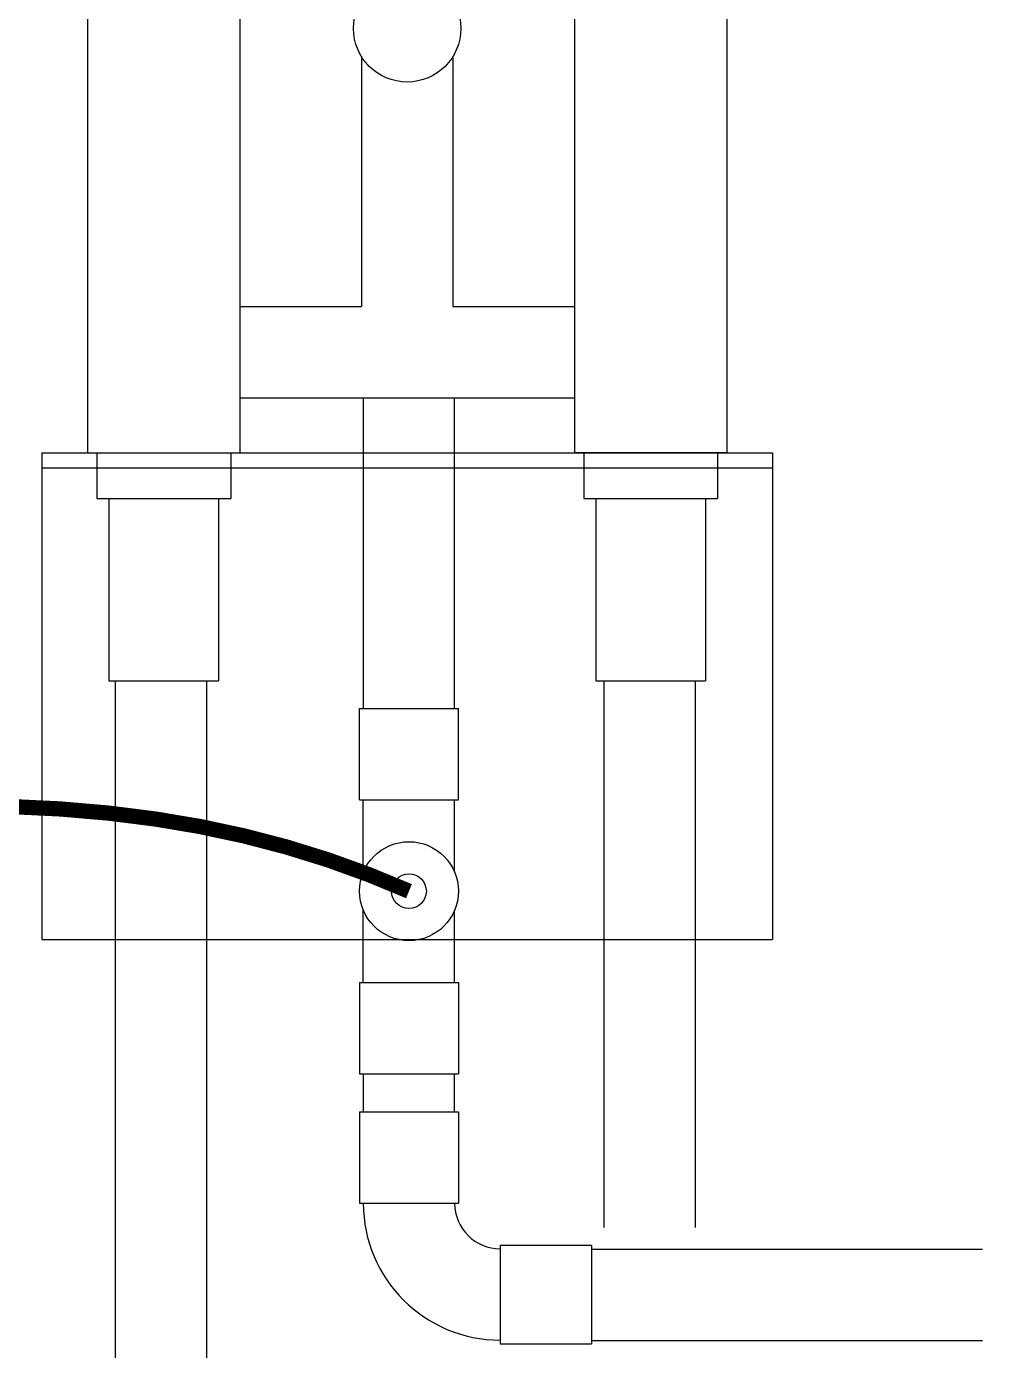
# Model space of a CAD drawing. Header units: inches. Extents: x -300 to 516, y -297 to 231.
# Drawn here: x -18.89 to -11.04, y -170.92 to -160.04 of the extents above; entities that cross this region are included whole.
import ezdxf

# ---------------------------------------------------------------- set-up
doc = ezdxf.new("R2010")
doc.units = ezdxf.units.IN
doc.header["$LTSCALE"] = 24
doc.header["$MEASUREMENT"] = 0
doc.layers.add('EXTERIOR ELEC EQUIP', color=190, linetype='Continuous')
doc.layers.add('EXTERIOR PLUMB EQUIP', color=4, linetype='Continuous')

# ---------------------------------------------------------------- blocks, each defined once
blk = doc.blocks.new('INTELFAU')
for p, q in [((1.125, 0), (1.125, -4)), ((2.375, 0), (2.375, -4)), ((5.125, 0), (5.125, -4)), ((6.375, 0), (6.375, -4)), ((3.375, -0.746), (3.375, -2.8)), ((4.125, -0.746), (4.125, -2.8)), ((2.375, -2.8), (3.375, -2.8)), ((4.125, -2.8), (5.125, -2.8)), ((2.375, -3.55), (5.125, -3.55)), ((0.75, -4), (6.75, -4)), ((0.75, -4), (0.75, -8)), ((1.125, -4), (2.375, -4)), ((1.2, -4), (1.2, -4.375)), ((2.3, -4), (2.3, -4.375)), ((6.375, -4), (5.125, -4)), ((5.2, -4), (5.2, -4.375)), ((6.3, -4), (6.3, -4.375)), ((6.75, -4), (6.75, -8)), ((0.75, -4.125), (6.75, -4.125)), ((1.2, -4.375), (2.3, -4.375)), ((1.3, -4.375), (1.3, -5.875)), ((2.2, -4.375), (2.2, -5.875)), ((5.2, -4.375), (6.3, -4.375)), ((5.3, -4.375), (5.3, -5.875)), ((6.2, -4.375), (6.2, -5.875)), ((1.3, -5.875), (2.2, -5.875)), ((5.3, -5.875), (6.2, -5.875)), ((0.75, -8), (6.75, -8))]:
    blk.add_line(p, q)
blk.add_circle((3.75, -0.514), 0.441)
blk = doc.blocks.new('90ELL')
at = {"linetype": 'Continuous'}
for p, q in [((-0.2709, 0), (-0.2709, -0.5001)), ((-0.2709, 0), (0.2709, 0)), ((0.2709, 0), (0.2709, -0.5001)), ((-0.2709, -0.5001), (0.2709, -0.5001)), ((0.5001, -0.7293), (1.0002, -0.7293)), ((0.5001, -0.7293), (0.5001, -1.2711)), ((1.0002, -0.7293), (1.0002, -1.2711)), ((0.5001, -1.2711), (1.0002, -1.2711))]:
    blk.add_line(p, q, dxfattribs=at)
for radius in [0.7501, 0.25]:
    blk.add_arc((0.5001, -0.5001), radius, 180, 270, dxfattribs=at)

msp = doc.modelspace()

# ---------------------------------------------------------------- linework, layer by layer
at = {"layer": 'EXTERIOR ELEC EQUIP', "color": 60, "const_width": 0.125}
msp.add_lwpolyline([(-15.75046, -167.14423), (-16.08048, -167.00802), (-16.4155, -166.88705), (-16.75699, -166.7811), (-17.10644, -166.68994), (-17.46534, -166.61336), (-17.83517, -166.55112), (-18.21741, -166.503), (-18.61357, -166.46878), (-19.02818, -166.44884), (-19.47806, -166.44599), (-19.9831, -166.46365), (-20.56317, -166.50524), (-21.23816, -166.57418), (-22.02794, -166.67388), (-22.95239, -166.80777), (-23.3108, -166.86473)], dxfattribs=at)
at = {"layer": 'EXTERIOR PLUMB EQUIP'}
for p, q in [((-16.12802, -163.0925), (-16.12802, -165.64393)), ((-15.37802, -163.0925), (-15.37802, -165.64393)), ((-18.16378, -165.4175), (-18.16378, -173.17288)), ((-17.41378, -165.4175), (-17.41378, -173.17288)), ((-14.14904, -165.4175), (-14.14904, -169.90719)), ((-13.39904, -165.4175), (-13.39904, -169.90719)), ((-16.15679, -166.39408), (-16.15679, -165.64393)), ((-16.15679, -165.64393), (-15.34413, -165.64393)), ((-15.34413, -166.39408), (-15.34413, -165.64393)), ((-16.15679, -166.39408), (-15.34413, -166.39408)), ((-16.12553, -166.98816), (-16.12553, -166.39408)), ((-15.37538, -166.98816), (-15.37538, -166.39408)), ((-16.12553, -167.89438), (-16.12553, -167.3003)), ((-15.37538, -167.89438), (-15.37538, -167.3003)), ((-16.15679, -167.89438), (-16.15679, -168.64453)), ((-16.15679, -167.89438), (-15.34413, -167.89438)), ((-15.34413, -167.89438), (-15.34413, -168.64453)), ((-16.15679, -168.64453), (-15.34413, -168.64453)), ((-16.12802, -168.64453), (-16.12802, -168.95703)), ((-15.37802, -168.64453), (-15.37802, -168.95703)), ((-14.25016, -170.08487), (-11.03897, -170.08487)), ((-14.25016, -170.83487), (-11.03897, -170.83487))]:
    msp.add_line(p, q, dxfattribs=at)
for radius in [0.40625, 0.14259]:
    msp.add_circle((-15.75046, -167.14423), radius, dxfattribs=at)

# ---------------------------------------------------------------- block references
msp.add_blockref('INTELFAU', (-19.51524, -159.5425), dxfattribs=at)
at = {"layer": 'EXTERIOR PLUMB EQUIP', "xscale": 1.5, "yscale": 1.5, "zscale": 1.5}
msp.add_blockref('90ELL', (-15.75046, -168.95703), dxfattribs=at)

doc.saveas('drawing.dxf')
